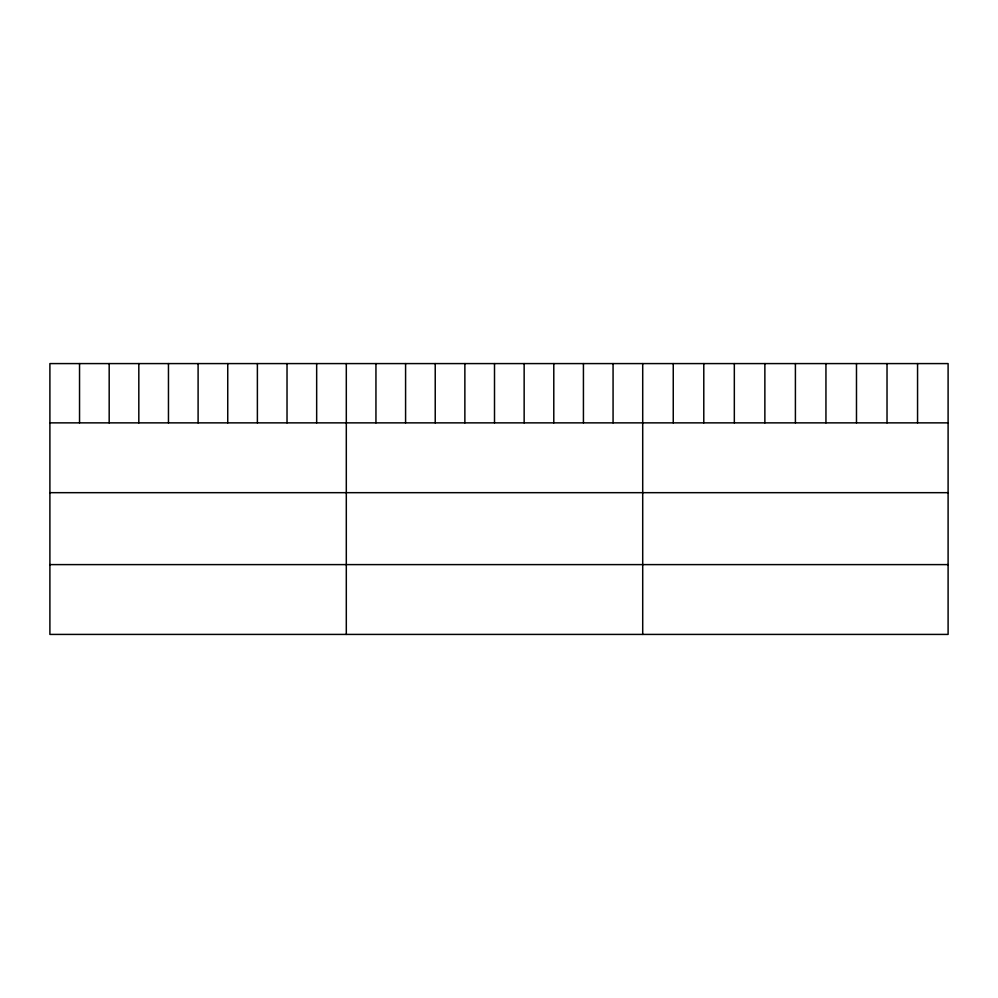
<?xml version="1.0" encoding="UTF-8"?>
<svg xmlns="http://www.w3.org/2000/svg" width="998" height="998" viewBox="0 0 998 998"><rect width="100%" height="100%" fill="white"/><g stroke="black" fill="none" stroke-linecap="round" stroke-linejoin="round"><path stroke-width="1.5" d="M948.1 422.865L948.1 634.416L49.9 634.416L49.9 363.584L948.1 363.584L948.1 422.865L49.9 422.865M49.9 492.675L948.1 492.675M49.9 564.606L948.1 564.606M917.561 363.584L917.561 422.865M887.022 363.584L887.022 422.865M856.484 363.584L856.484 422.865M825.945 363.584L825.945 422.865M795.406 363.584L795.406 422.865M764.867 363.584L764.867 422.865M734.328 363.584L734.328 422.865M703.79 363.584L703.79 422.865M673.251 363.584L673.251 422.865M642.712 363.584L642.712 634.416M613.071 363.584L613.071 422.865M583.431 363.584L583.431 422.865M553.79 363.584L553.79 422.865M524.15 363.584L524.15 422.865M494.509 363.584L494.509 422.865M464.868 363.584L464.868 422.865M435.228 363.584L435.228 422.865M405.587 363.584L405.587 422.865M375.947 363.584L375.947 422.865M346.306 363.584L346.306 634.416M316.665 363.584L316.665 422.865M287.025 363.584L287.025 422.865M257.384 363.584L257.384 422.865M227.744 363.584L227.744 422.865M198.103 363.584L198.103 422.865M168.462 363.584L168.462 422.865M138.822 363.584L138.822 422.865M109.181 363.584L109.181 422.865M79.541 363.584L79.541 422.865"/></g></svg>
